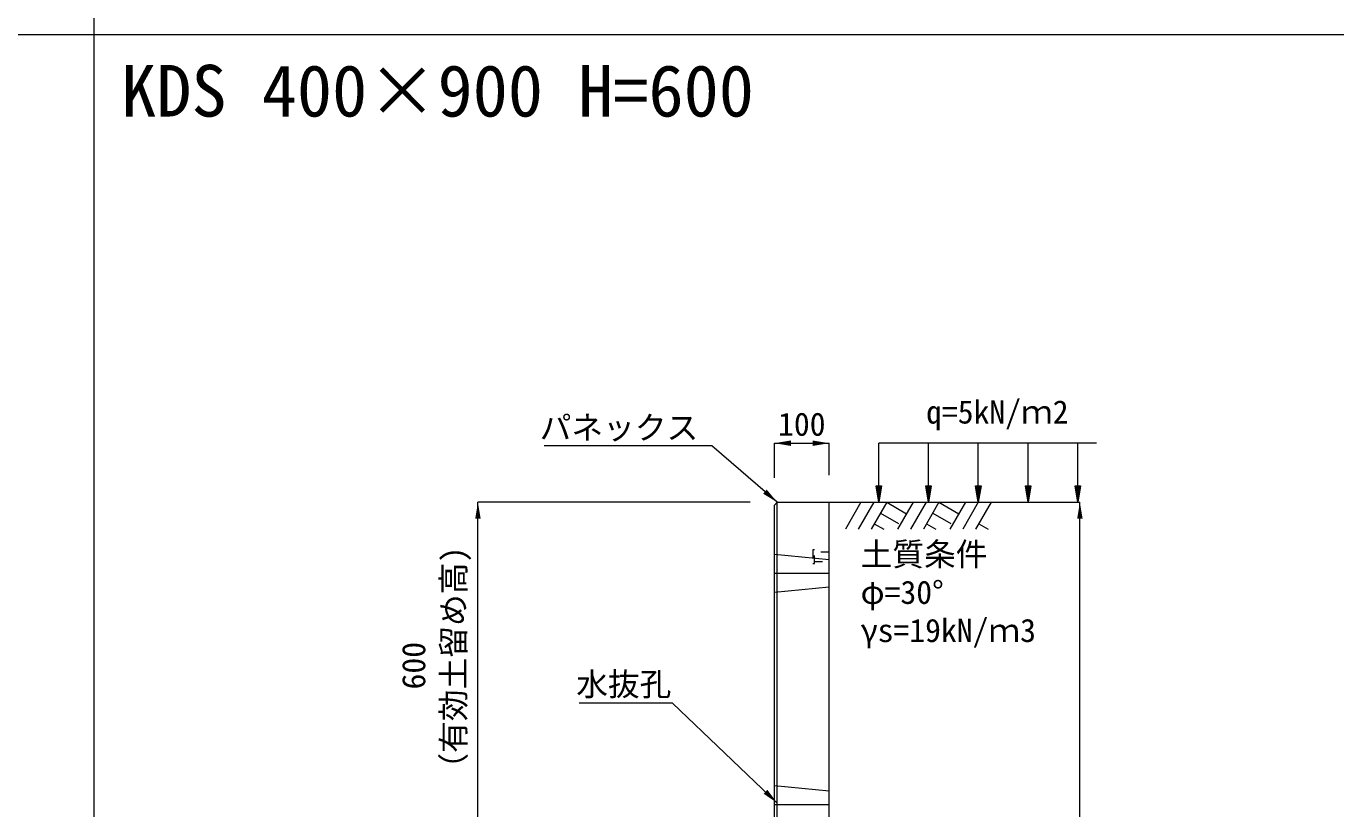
# Model space of a CAD drawing. Units: millimetres at full size. Extents: x 172874 to 217143, y 854931 to 903297.
# Drawn here: x 181150 to 183556, y 861008 to 862446 of the extents above; entities that cross this region are included whole.
import ezdxf
from ezdxf.enums import TextEntityAlignment as Align

# ---------------------------------------------------------------- set-up
doc = ezdxf.new("R2010")
doc.units = ezdxf.units.MM
doc.header["$LTSCALE"] = 20
doc.linetypes.add('DASHED', pattern=[7.5, 6, -1.5])
doc.linetypes.add('USER3', pattern=[1.35, 0.75, -0.6])
for name, color, linetype, lineweight in [('0_2', 7, 'Continuous', 20), ('パネックスKDS', 2, 'Continuous', 13), ('図枠', 5, 'Continuous', 13), ('寸法線', 7, 'Continuous', 13), ('引出線', 4, 'Continuous', 13), ('補助線', 8, 'Continuous', 13), ('ｲﾝｻｰﾄ', 3, 'USER3', 5), ('ﾊｯﾁﾝｸﾞ', 7, 'Continuous', 5)]:
    doc.layers.add(name, color=color, linetype=linetype, lineweight=lineweight)
doc.layers.add('文字', color=7, linetype='Continuous')
doc.styles.add('ＭＳ ゴシック', font='')
doc.styles.get('ＭＳ ゴシック').set_extended_font_data('MS Gothic')

# ---------------------------------------------------------------- blocks, each defined once
blk = doc.blocks.new('filled_arrow')
at = {"color": 0, "linetype": 'Continuous', "lineweight": -2}
blk.add_solid([(7.5, 1.25), (0, 0), (7.5, -1.25)], dxfattribs=at)

msp = doc.modelspace()

# ---------------------------------------------------------------- hatches: boundary and pattern name
at = {"layer": '寸法線'}
for points in [[(182721.11, 861601.42), (182716.11, 861571.42), (182711.11, 861601.42)], [(182812.53, 861601.42), (182807.53, 861571.42), (182802.53, 861601.42)], [(182903.94, 861601.42), (182898.94, 861571.42), (182893.94, 861601.42)], [(182995.35, 861601.42), (182990.35, 861571.42), (182985.35, 861601.42)], [(183086.77, 861601.42), (183081.77, 861571.42), (183076.77, 861601.42)], [(183086.77, 861601.42), (183081.77, 861571.42), (183076.77, 861601.42)]]:
    msp.add_hatch(color=256, dxfattribs=at).paths.add_polyline_path(points)

# ---------------------------------------------------------------- linework, layer by layer
at = {"layer": '0_2'}
msp.add_line((182624.7, 861571.42), (183024.7, 861571.42), dxfattribs=at)
at = {"layer": 'パネックスKDS'}
for p, q in [((182524.7, 861566.42), (182529.7, 861571.42)), ((182524.7, 860971.42), (182524.7, 861566.42)), ((182529.7, 861571.42), (182624.7, 861571.42)), ((182624.7, 859881.42), (182624.7, 861571.42))]:
    msp.add_line(p, q, dxfattribs=at)
at = {"layer": 'パネックスKDS', "lineweight": 5}
msp.add_line((182529.7, 860971.42), (182529.7, 861571.42), dxfattribs=at)
at = {"layer": 'パネックスKDS', "linetype": 'DASHED', "lineweight": 9}
for p, q in [((182524.7, 861476.42), (182624.7, 861466.42)), ((182524.7, 861406.42), (182624.7, 861416.42)), ((182524.7, 861051.42), (182624.7, 861041.42))]:
    msp.add_line(p, q, dxfattribs=at)
at = {"layer": '図枠'}
for p, q in [((181274.21, 874031.02), (181274.21, 854931.02)), ((172874.21, 862431.02), (193274.21, 862431.02))]:
    msp.add_line(p, q, dxfattribs=at)
at = {"layer": '寸法線'}
for p, q in [((182524.7, 861679.97), (182624.7, 861679.97)), ((182524.7, 861616.42), (182524.7, 861679.97)), ((182624.7, 861621.42), (182624.7, 861679.97)), ((181979.7, 860971.42), (181979.7, 861571.42)), ((182479.7, 861571.42), (181979.7, 861571.42)), ((182654.7, 861571.42), (183085.54, 861571.42)), ((183085.54, 859881.42), (183085.54, 861571.42))]:
    msp.add_line(p, q, dxfattribs=at)
at = {"layer": '寸法線', "lineweight": 9}
for p, q in [((183116.11, 861679.97), (182716.11, 861679.97)), ((182716.11, 861601.42), (182716.11, 861679.97)), ((182807.53, 861601.42), (182807.53, 861679.97)), ((182898.94, 861601.42), (182898.94, 861679.97)), ((182990.35, 861601.42), (182990.35, 861679.97)), ((183081.77, 861601.42), (183081.77, 861679.97))]:
    msp.add_line(p, q, dxfattribs=at)
for points in [[(182721.11, 861601.42), (182716.11, 861571.42), (182711.11, 861601.42)], [(182812.53, 861601.42), (182807.53, 861571.42), (182802.53, 861601.42)], [(182903.94, 861601.42), (182898.94, 861571.42), (182893.94, 861601.42)], [(182995.35, 861601.42), (182990.35, 861571.42), (182985.35, 861601.42)], [(183086.77, 861601.42), (183081.77, 861571.42), (183076.77, 861601.42)], [(183086.77, 861601.42), (183081.77, 861571.42), (183076.77, 861601.42)]]:
    msp.add_lwpolyline(points, close=True, dxfattribs=at)
at = {"layer": '引出線'}
for points in [[(182529.7, 861571.42), (182409.49, 861674.88), (182101.24, 861674.88)], [(182529.7, 861018.92), (182337.24, 861202.37), (182165.5, 861202.37)]]:
    msp.add_lwpolyline(points, dxfattribs=at)
at = {"layer": '補助線'}
for p, q in [((182524.7, 861441.42), (182624.7, 861441.42)), ((182524.7, 861016.42), (182624.7, 861016.42))]:
    msp.add_line(p, q, dxfattribs=at)
at = {"layer": 'ｲﾝｻｰﾄ'}
for p, q in [((182594.7, 861483.92), (182594.7, 861458.92)), ((182597.7, 861483.92), (182594.7, 861483.92)), ((182597.7, 861458.92), (182597.7, 861483.92)), ((182624.7, 861479.92), (182597.7, 861479.92)), ((182594.7, 861458.92), (182597.7, 861458.92)), ((182597.7, 861462.92), (182624.7, 861462.92))]:
    msp.add_line(p, q, dxfattribs=at)
at = {"layer": 'ﾊｯﾁﾝｸﾞ', "lineweight": 9}
for p, q in [((182683.35, 861571.41), (182654.7, 861521.79)), ((182706.97, 861571.41), (182678.32, 861521.79)), ((182730.59, 861571.41), (182701.94, 861521.79)), ((182730.59, 861571.41), (182767.16, 861550.3)), ((182779.35, 861571.41), (182750.7, 861521.79)), ((182802.97, 861571.41), (182774.32, 861521.79)), ((182826.59, 861571.41), (182797.94, 861521.79)), ((182826.59, 861571.41), (182863.16, 861550.3)), ((182875.35, 861571.41), (182846.7, 861521.79)), ((182898.97, 861571.41), (182870.32, 861521.79)), ((182922.59, 861571.41), (182893.94, 861521.79)), ((182719.17, 861551.63), (182752.58, 861532.34)), ((182815.17, 861551.63), (182848.58, 861532.34)), ((182707.75, 861531.84), (182725.16, 861521.79)), ((182803.75, 861531.84), (182821.16, 861521.79)), ((182899.75, 861531.84), (182917.16, 861521.79))]:
    msp.add_line(p, q, dxfattribs=at)

# ---------------------------------------------------------------- block references
at = {"layer": '寸法線', "xscale": 4, "yscale": 4}
msp.add_blockref('filled_arrow', (182524.7, 861679.97), dxfattribs=at)
for p, rotation in [((182624.7, 861679.97), 180), ((181979.7, 861571.42), 270), ((183085.54, 861571.42), 270)]:
    msp.add_blockref('filled_arrow', p, dxfattribs=dict(at, rotation=rotation))
at = {"layer": '引出線', "xscale": 4, "yscale": 4}
for p, rotation in [((182529.7, 861571.42), 139.3), ((182529.7, 861018.92), 136.4)]:
    msp.add_blockref('filled_arrow', p, dxfattribs=dict(at, rotation=rotation))

# ---------------------------------------------------------------- texts
at = {"layer": '寸法線', "style": 'ＭＳ ゴシック'}
msp.add_text('100', height=42.72, dxfattribs=at).set_placement((182574.7, 861714.97), align=Align.MIDDLE_CENTER)
for s, p in [('土質条件', (182682.67, 861497.43)), ('φ=30°', (182682.67, 861427.43)), ('γs=19kN/ｍ3', (182682.67, 861357.43))]:
    msp.add_text(s, height=42.72, dxfattribs=at).set_placement(p, align=Align.TOP_LEFT)
for s, p in [('（有効土留め高)', (181968.9, 861052.89)), ('600', (181895.78, 861227.71))]:
    msp.add_text(s, height=42.72, rotation=90, dxfattribs=at).set_placement(p, align=Align.BOTTOM_LEFT)
at = {"layer": '引出線', "style": 'ＭＳ ゴシック'}
for s, p in [('パネックス', (182384.49, 861730.02)), ('水抜孔', (182334.99, 861258.65))]:
    msp.add_text(s, height=42.72, dxfattribs=at).set_placement(p, align=Align.TOP_RIGHT)
at = {"layer": '文字', "style": 'ＭＳ ゴシック'}
for s, height, p in [('KDS 400×900 H=600', 94.94, (181324.21, 862251.52)), ('q=5kN/ｍ2', 42.72, (182803, 861703.24))]:
    msp.add_text(s, height=height, dxfattribs=at).set_placement(p, align=Align.BOTTOM_LEFT)

doc.saveas('drawing.dxf')
